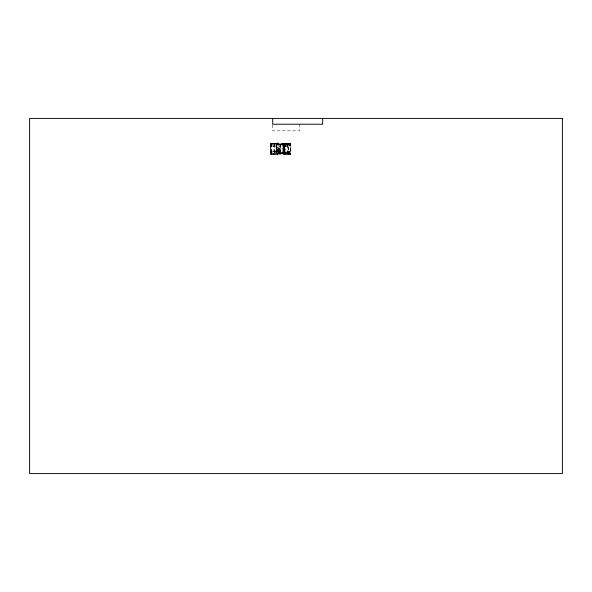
<?xml version="1.0" encoding="UTF-8"?>
<svg xmlns="http://www.w3.org/2000/svg" width="592" height="592" viewBox="0 0 592 592"><rect width="100%" height="100%" fill="white"/><g stroke="black" fill="none" stroke-linecap="round" stroke-linejoin="round"><path stroke-width="0.44" stroke-dasharray="2.96 2.22" d="M271.358 143.649L271.01 146.194L271.143 143.479M277.315 143.849L280.926 144.87L277.315 143.849L284.648 144.011M276.36 153.572L278.277 153.572L278.277 150.242L279.032 149.302L278.277 147.489L278.277 144.159L276.36 144.159M279.609 153.247L279.609 149.598L280.075 149.598L280.075 153.247L279.609 153.247L283.657 153.239M282.636 153.247L282.636 149.598L283.657 149.598L283.649 153.247L282.643 153.239L283.383 152.943L283.383 149.917L282.636 149.598M283.649 149.598L284.345 149.917L284.345 152.943L283.649 153.247M277.189 153.735L290.583 153.713L290.583 144.011C285.966 142.339 285.314 146.032 280.926 144.7M284.974 144.877L285.233 143.841M270.847 154.246L271.957 154.075L270.847 154.246L271.01 151.537L271.358 154.075M271.01 151.537L270.995 154.075M280.845 152.877C269.56 155.637 282.895 151.833 284.833 152.869L284.907 154.186L284.841 153.757M273.119 154.172L274.903 154.068C275.11 153.143 275.443 154.46 274.496 154.142L274.57 153.609L275.228 154.172M274.562 154.098C273.852 153.816 275.132 153.535 274.673 154.098M275.228 143.56C273.933 144.071 273.763 144.078 273.778 143.634L273.119 143.56M287.364 143.664L287.209 144.115L287.275 143.634C286.373 144.359 288.371 143.59 287.002 143.9M273.889 143.664L273.77 144.115L273.178 143.9L273.844 143.59M275.014 153.609L275.191 154.068M286.595 143.56L286.809 144.115L287.32 143.59M288.696 154.172L288.482 153.609L288.408 154.098L287.253 154.098L287.209 153.609L286.632 154.068L286.809 153.609L286.898 154.098L287.246 153.609L287.579 154.068L287.364 153.609M273.349 144.115L273.156 143.664M286.824 144.115L286.898 143.634M288.467 153.609L288.393 154.098C287.475 153.742 288.992 153.779 288.659 154.068M287.172 154.186L284.759 153.802L284.907 143.538L284.833 144.855L280.704 144.914L276.427 144.063L276.427 153.661L280.704 152.817L288.778 152.825M279.565 151.515L279.602 150.383L279.002 150.287L279.002 152.396L279.624 152.544L280.068 151.337L279.624 150.139L279.002 150.287M279.365 150.139L279.942 151.448L278.795 151.596L279.602 152.292L278.795 151.596M278.884 151.633L279.35 152.292L279.35 150.383L278.795 151.078M279.942 150.553L279.942 152.122M279.624 152.544L279.942 151.448L278.98 151.448L279.594 151.522M280.926 144.87L275.517 143.545L276.997 143.923L276.952 153.794L275.517 154.186L276.923 153.757M284.5 144.87L284.648 143.841M277.322 143.456L277.241 143.863L277.951 143.915L277.322 143.456L277.744 142.568L277.559 143.508M284.907 143.782L284.819 144.877M289.851 151.611L289.777 154.186L289.851 151.611L285.255 151.478L285.233 153.883L290.184 153.72M274.459 143.664L274.607 144.115L274.562 143.634L274.57 144.115L275.191 143.664L275.014 144.115L274.496 143.59M273.156 154.068L273.334 153.609L273.8 154.098L273.77 153.609L273.156 154.068L273.349 153.609M288.696 143.56L288.482 144.115L287.971 143.59M275.228 143.664L274.999 144.115M288.467 144.115L288.408 143.634C287.505 143.412 288.178 144.589 288.519 143.664L286.772 143.664M287.32 154.142L286.809 153.609L286.898 154.098M271.869 146.15L276.175 145.81L276.523 146.254L271.869 146.15L271.994 143.545M279.602 152.292L279.128 151.67C274.34 152.425 273.46 150.368 278.884 151.049L279.35 150.383M279.002 152.396L279.024 150.923L279.624 150.139M279.128 151.67L279.602 150.383M275.206 151.441L279.202 151.508C279.054 147.978 278.825 154.786 279.313 150.967M279.402 151.019L279.513 151.707L275.265 151.596M285.018 143.974L276.627 143.974L280.845 144.855L288.644 144.899L290.583 144.011M284.759 143.93L288.208 143.545M290.206 143.479L290.761 144.396M290.857 143.545L290.857 154.186L270.699 154.186L270.699 143.545L290.857 143.545L289.777 143.545L289.851 146.113L285.255 146.254L285.603 143.545M270.907 150.605L270.729 150.59M286.809 153.609L286.595 154.172M287.927 153.609L287.89 154.098M275.354 151.633L275.354 151.049M276.175 154.186L276.175 143.545M285.255 146.254L285.603 145.81L289.777 145.81M276.656 153.935L280.837 152.995L284.833 152.869M270.699 154.186L271.994 154.186M288.43 143.9L287.927 144.115L287.89 143.634M287.098 153.609L287.142 154.098M270.862 151.685L271.365 151.744M290.184 143.841L288.415 144.877L290.679 143.782M283.649 148.133L284.345 147.815L284.345 144.781L283.649 144.485L282.643 144.485L282.636 148.133L283.657 148.133L283.649 144.485M270.907 147.127L270.729 147.142M282.636 148.133L284.345 147.815M276.427 144.063L280.837 144.737L276.656 143.789M277.315 153.883L280.926 152.862L277.315 153.883L284.648 153.89L284.5 152.854L284.648 153.89M276.427 153.661L280.837 152.995M270.87 143.545C276.886 143.486 282.613 145.573 288.681 144.766L288.681 152.958C282.613 152.159 276.886 154.246 270.87 154.186M278.965 151.145L279.942 151.226L275.428 151.145M277.322 154.268L277.951 153.816L277.241 153.868L277.744 155.156L277.559 154.223M279.195 151.182L275.206 151.241M276.627 143.974L276.997 143.923M278.98 151.226L279.55 151.064M276.36 147.697L278.277 147.489M288.149 154.098L288.193 153.609M271.869 151.574L276.523 151.471L276.175 151.922L271.869 151.574L271.869 153.839M280.527 152.773L280.416 144.959M285.233 144.011L284.959 153.942L284.819 152.854L284.996 153.713L276.523 153.735M273.904 144.633L274.496 144.714L274.496 153.039L273.904 152.958L273.911 144.714M287.372 153.039L287.364 144.633L287.956 144.714L287.956 153.039L287.364 152.958L287.956 153.039M277.922 152.973L278.203 150.257L276.36 150.035M270.847 143.479C273.423 143.434 268.82 143.486 270.862 146.039M276.523 143.989L290.184 144.011M279.609 144.478L280.075 144.478L280.075 148.133L279.609 148.133L279.609 144.478L283.657 144.485M271.069 145.047L270.914 146.505M283.383 145.284L284.345 145.284M283.383 147.312L284.345 147.312M284.952 148.133L276.36 148.133L284.952 148.429M284.952 149.302L276.36 149.591L284.952 149.591M283.383 149.917L284.345 149.917M283.383 150.412L284.345 150.412M275.265 151.078L279.128 151.012M289.777 151.922L285.603 151.922L285.255 151.478M283.383 152.44L284.345 152.44M271.069 152.684L270.803 145.047L270.84 152.684M290.184 153.883L288.415 153.017L284.974 152.854L285.233 153.883M284.959 143.538L286.247 143.545M270.699 143.545L271.869 143.886M289.851 153.839L290.857 154.186M273.667 154.098C273.201 153.528 274.518 153.839 273.778 154.098M276.997 153.802L276.701 154.186L276.701 143.538L276.952 143.93M276.538 144.063L280.527 144.959M282.636 144.485L283.383 144.781L283.383 147.815M290.761 153.328L290.206 154.246L290.761 154.194L290.709 143.479M290.583 153.713L288.644 152.825L288.644 144.899L290.45 144.011L290.45 153.713M290.679 153.942L288.415 153.017M285.255 153.742L285.603 154.186M284.722 152.995L284.907 153.95M274.496 144.714L274.496 153.039M271.01 146.194L270.995 143.649M271.143 151.855L271.143 154.246M299.33 124.224L299.33 130.832L272.69 130.832L272.69 124.224M289.851 143.886L289.851 146.113M289.54 143.59L289.54 145.062L285.751 145.062L285.751 143.59M289.54 154.135L289.54 152.669L285.751 152.669L285.751 154.135M284.907 143.538L284.907 154.186M284.53 143.493L283.827 143.493M280.601 144.759L280.601 152.965M278.107 150.257L278.107 152.973M277.966 144.159L277.966 153.572M276.242 144.204L276.242 153.528M276.064 143.59L276.064 145.062L272.276 145.062L272.276 143.59M276.064 154.135L276.064 152.669L272.276 152.669L272.276 154.135M271.306 143.538L271.306 154.194M271.055 143.878L271.055 153.853M276.723 144.071L276.723 153.661L276.723 144.071M283.59 150.856L283.59 152.003L284.138 152.003L284.138 150.856L283.59 150.856M288.045 153.609L288.015 154.098L288.082 153.609M284.73 154.238L283.635 154.053L284.73 154.238M284.138 145.728L283.59 145.728L283.59 146.868L284.138 146.868L284.138 145.728M288.082 144.115L288.038 143.634L288.045 144.115"/><path stroke-width="0.89" d="M322.64 118.4L322.64 124.224L272.69 124.224L272.69 118.681M562.4 118.4L29.6 118.4L29.6 473.6L562.4 473.6L562.4 118.4"/></g></svg>
